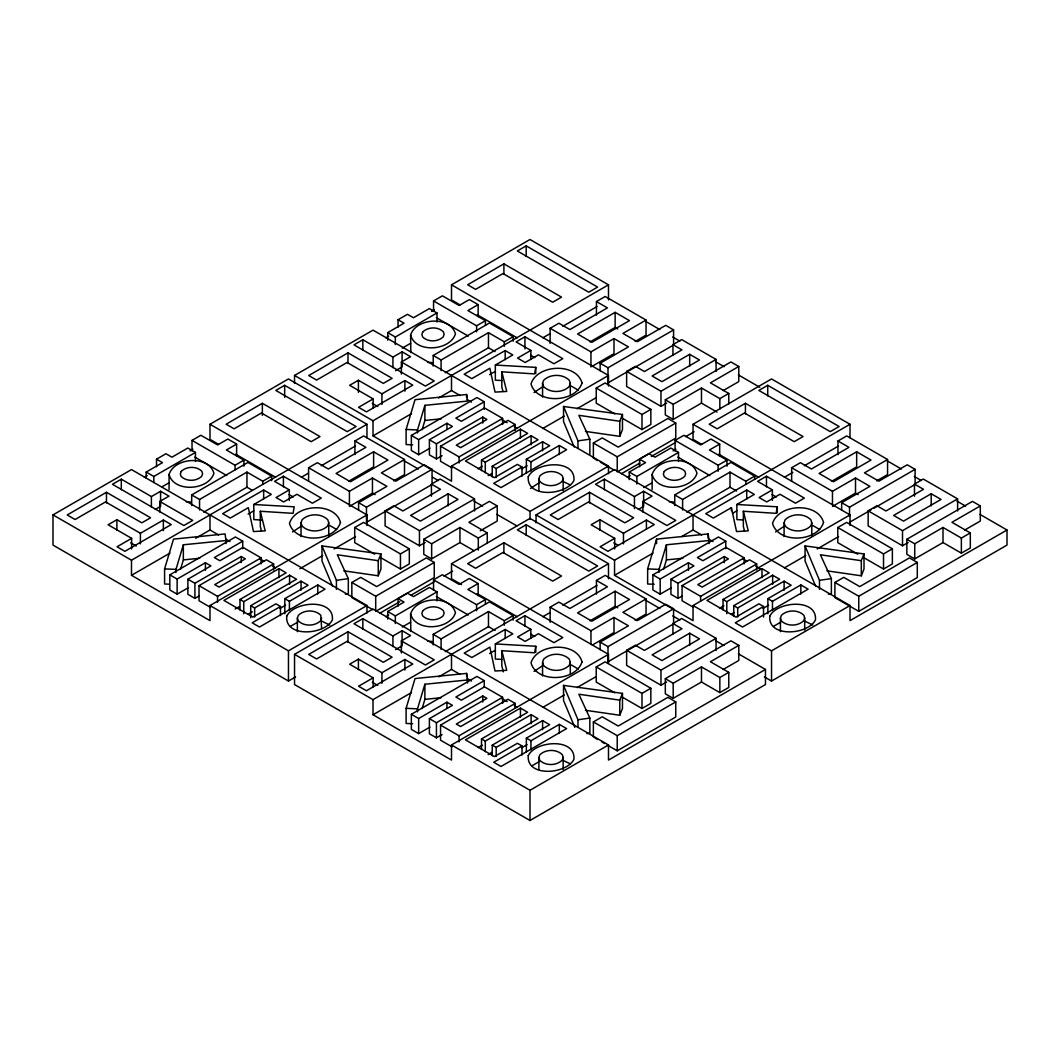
<?xml version="1.0" encoding="UTF-8"?>
<svg xmlns="http://www.w3.org/2000/svg" width="1060" height="1060" viewBox="0 0 1060 1060"><rect width="100%" height="100%" fill="white"/><g stroke="black" fill="none" stroke-linecap="round" stroke-linejoin="round"><path stroke-width="1.5" d="M501.804 380.527L495.338 380.156L495.338 365.051L535.764 367.369L534.611 373.902L501.817 371.822L501.817 386.926L502.957 391.445M501.804 659.413L495.338 659.042L495.338 643.937L535.764 646.255L534.611 652.788L501.817 650.707L501.817 665.812L503.328 671.841M743.338 519.97L736.872 519.599L736.872 504.494L777.285 506.812L776.145 513.345L743.351 511.264L743.351 526.37L744.478 530.888M169.07 474.469C174.436 457.191 209.151 455.031 213.908 473.383C208.369 490.542 173.88 492.82 169.07 474.469L169.07 489.574M410.591 335.026C415.97 317.748 450.685 315.589 455.442 333.94C449.891 351.099 415.414 353.377 410.591 335.026L410.843 352.569M410.591 613.912C415.97 596.634 450.685 594.475 455.442 612.826C449.891 629.984 415.414 632.264 410.591 613.912L410.843 631.468M652.125 474.469C657.491 457.191 692.206 455.031 696.963 473.383C691.425 490.542 656.935 492.82 652.125 474.469L652.125 489.574M175.973 572.426L175.973 569.405L183.353 544.787L225.992 540.534L225.091 533.948L173.522 539.116L164.578 568.889L164.578 583.994L169.468 584.219M180.597 569.127L183.353 559.905L183.353 544.787M417.507 432.983L417.507 429.962L424.888 405.344L467.513 401.091L466.612 394.505L415.043 399.673L406.113 429.446L406.113 444.551L412.618 444.842M422.118 429.684L424.888 420.449L424.888 405.344M417.507 711.87L417.507 708.848L424.888 684.243L467.513 679.977L466.612 673.405L415.043 678.559L406.113 708.332L406.113 723.437L412.618 723.728M422.118 708.57L424.888 699.348L424.888 684.243M659.042 572.426L659.042 569.405L666.409 544.787L709.047 540.534L708.146 533.948L656.577 539.116L647.633 568.889L647.633 583.994L654.152 584.285M663.653 569.127L666.409 559.905L666.409 544.787M301.04 536.506L301.04 522.911L302.047 519.811C308.672 513.225 321.18 513.133 327.805 519.758L328.746 522.858L328.746 536.453M542.561 397.063L542.561 383.468L543.568 380.368C550.206 373.783 562.701 373.69 569.339 380.315L570.28 383.415L570.28 395.499M542.561 675.949L542.561 662.354L543.568 659.254C550.206 652.668 562.701 652.576 569.339 659.201L570.28 662.301L570.28 674.385M784.095 536.506L784.095 522.911L785.102 519.811C791.727 513.225 804.235 513.133 810.86 519.758L811.801 522.858L811.801 536.453M328.746 522.858L327.686 525.959C321.074 532.531 308.659 532.624 302.047 526.012L301.04 522.911M570.28 383.415L569.207 386.516C562.595 393.075 550.18 393.18 543.568 386.569L542.561 383.468M570.28 662.301L569.207 665.402C562.595 671.974 550.18 672.067 543.568 665.455L542.561 662.354M811.801 522.858L810.741 525.959C804.129 532.531 791.714 532.624 785.102 526.012L784.095 522.911M297.37 631.68L297.37 618.086L298.31 615.37C304.114 609.646 315.019 609.447 320.809 615.277L321.63 628.567M321.63 617.993L320.69 620.696C314.886 626.433 303.981 626.619 298.191 620.789L297.37 618.086M538.891 490.727L538.891 478.643L539.832 475.927C545.648 470.203 556.54 470.004 562.343 475.834L563.165 478.537L563.165 490.621M563.165 478.537L562.224 481.253C556.42 486.977 545.516 487.176 539.712 481.346L538.891 478.643M538.891 769.613L538.891 757.529L539.832 754.813C545.648 749.089 556.54 748.89 562.343 754.72L563.165 757.436L563.165 769.52M563.165 757.436L562.224 760.139C556.42 765.876 545.516 766.062 539.712 760.232L538.891 757.529M780.425 631.68L780.425 618.086L781.366 615.37C787.169 609.646 798.074 609.447 803.864 615.277L804.686 617.993L804.686 630.077M804.686 617.993L803.745 620.696C797.942 626.433 787.037 626.619 781.246 620.789L780.425 618.086M343.877 570.837L378.248 575.805L378.248 560.7L380.951 553.929L322.002 545.926L322.002 561.045L332.668 586.432M378.248 575.805L380.951 569.034L380.951 553.929M585.411 431.393L619.769 436.362L619.769 421.257L622.472 414.486L563.536 406.483L563.536 421.589L574.189 446.989M619.769 436.362L622.472 429.591L622.472 414.486M585.411 710.279L619.769 715.248L619.769 700.143L622.472 693.372L563.536 685.383L563.536 700.488L574.825 727.372M619.769 715.248L622.472 708.478L622.472 693.372M826.933 570.837L861.303 575.805L861.303 560.7L864.006 553.929L805.057 545.926L805.057 561.045L815.723 586.432M861.303 575.805L864.006 569.034L864.006 553.929M292.52 531.974L301.543 525.959M534.041 392.531L543.064 386.516M534.041 671.417L543.064 665.402M775.576 531.974L784.599 525.959M530.53 488.448L539.156 482.737M290.572 626.261L297.635 622.18M532.107 765.704L539.156 761.623M773.628 626.261L780.69 622.18M295.607 676.929L288.466 681.05L53 545.105L53 514.895L131.493 469.58L366.959 605.525L366.959 613.077M218.545 444.312L209.986 439.37L209.986 424.265L288.466 378.95L366.959 424.265L366.959 437.859M294.534 383.402L294.534 375.452L373.014 330.137L608.493 466.082L608.493 473.634M460.067 304.869L451.507 299.927L451.507 284.822L530 239.507L608.493 284.822L608.493 299.927M159.835 501.433L169.017 496.133L160.577 491.257L151.394 496.557L121.304 479.186L112.453 484.301L183.857 525.521L192.708 520.42L159.835 501.433L159.835 512.006M401.369 361.99L410.551 356.69L402.111 351.814L392.929 357.114L362.838 339.743L353.974 344.858L425.391 386.078L434.242 380.964L401.369 361.99L401.369 374.074M156.522 466.744L156.522 459.179L165.943 453.746L171.932 457.191L187.832 448.009L195.464 452.421L195.464 461.484M284.663 385.31L275.812 390.425L347.216 431.645L356.067 426.531L284.663 385.31L284.663 397.394M398.043 327.288L398.043 319.736L407.477 314.303L413.466 317.748L429.366 308.566L436.985 312.965L436.985 322.041M526.197 245.867L517.333 250.968L588.75 292.202L597.601 287.088L526.197 245.867L526.197 256.44M192.019 450.964L192.019 440.39L200.87 435.276L217.605 444.935L227.847 439.025L236.619 444.087L236.619 456.171M433.553 311.521L433.553 300.947L442.404 295.833L459.126 305.492L469.368 299.582L478.153 304.644L478.153 316.728M106.464 492.304L67.191 514.975L75.061 519.519L105.563 501.91L141.801 522.832L150.573 517.77L106.464 492.304L106.464 502.877M347.998 352.848L308.725 375.531L316.595 380.076L347.097 362.467L383.336 383.389L392.107 378.314L347.998 352.848L347.998 363.434M262.363 403.29L226.124 424.212L234.088 428.81L261.462 413.002L311.15 441.675L320.001 436.574L262.363 403.29L262.363 415.374M503.897 263.847L467.659 284.769L475.609 289.367L502.996 273.546L552.671 302.232L561.522 297.118L503.897 263.847L503.897 274.421M146.187 478.1L146.187 472.058L162.511 462.637L156.522 459.179M387.721 340.167L387.721 332.615L404.032 323.194L398.043 319.736M144.332 477.265L147.194 475.622M190.005 450.897L192.854 449.255M385.867 337.822L388.715 336.179M431.526 311.454L434.388 309.811M146.187 472.058L153.819 476.457L195.464 452.421M387.721 332.615L395.34 337.014L436.985 312.965M162.14 486.752L169.083 482.75M402.283 348.117L410.617 343.308M236.619 444.087L226.376 449.996L243.919 460.133L243.919 466.175M478.153 304.644L467.897 310.553L485.44 320.69L485.44 325.221M131.639 538.347L117.037 546.774L124.908 551.319L171.23 524.581L163.359 520.036L140.41 533.286L116.878 519.705L108.107 524.766L131.639 538.347L131.639 548.934M373.16 398.904L358.572 407.332L366.442 411.876L412.764 385.138L404.893 380.593L381.931 393.843L358.412 380.262L349.641 385.323L373.16 398.904L373.16 407.967M155.33 509.396L160.577 506.362L160.577 491.257M395.552 370.708L402.111 366.919L402.111 351.814M192.019 440.39L235.055 465.247L243.919 460.133M433.553 300.947L476.589 325.804L485.44 320.69M191.688 505.501L191.688 494.927L247.934 462.451L271.625 476.125L271.625 480.657M433.222 366.044L433.222 355.471L489.455 323.008L513.159 336.683L513.159 341.214M191.688 494.927L199.558 499.472L246.953 472.111L262.774 481.24L271.625 476.125M433.222 355.471L441.092 360.016L488.475 332.668L504.295 341.797L513.159 336.683M203.745 512.152L246.953 487.216L252.227 490.263M445.266 372.709L488.475 347.773L495.073 351.575M53 514.895L131.493 560.21L366.959 424.265M294.534 375.452L373.014 420.767L608.493 284.822M289.314 489.866L276.037 497.537L283.656 501.936L296.933 494.265L312.435 503.222L321.286 498.107L283.418 476.231L274.553 481.346L289.314 489.866L289.314 500.439M530.848 350.423L517.558 358.094L525.19 362.493L538.467 354.822L553.956 363.766L562.82 358.664L524.938 336.788L516.087 341.903L530.848 350.423L530.848 359.486M253.817 504.494L271.281 494.41L263.648 490.011L222.666 513.676L230.285 518.075L248.318 507.66L253.486 531.563L265.212 530.861L260.296 511.264L293.09 513.345L294.229 506.812L253.817 504.494L253.817 519.599L261.899 520.062M495.338 365.051L512.801 354.967L505.183 350.568L464.187 374.233L471.819 378.632L489.852 368.217L495.02 392.12L506.733 391.418L501.817 371.822M308.592 481.333L308.592 467.738L317.364 462.677L328.348 469.01L365.899 447.333L354.915 441L354.915 454.594M354.915 441L363.686 435.925L404.509 459.497L404.509 474.602L393.631 480.882M550.127 343.4L550.127 328.295L558.898 323.234L569.883 329.567L607.433 307.89L596.435 301.543L596.435 315.151M596.435 301.543L605.22 296.482L646.043 320.054L646.043 335.159L635.165 341.439M131.493 560.21L131.493 575.315L170.024 553.068M195.716 538.241L209.986 530L218.545 534.942M301.318 477.265L308.447 473.144M321.299 465.738L355.55 445.955M373.014 420.767L373.014 435.872L411.545 413.625M438.668 397.964L451.507 390.557L460.067 395.499M542.839 337.822L549.981 333.701M562.82 326.294L597.072 306.512M248.106 514.087L253.764 510.827M489.627 374.644L495.285 371.384M373.61 451.785L336.06 473.462L350.409 481.743L387.947 460.067L373.61 451.785L373.61 466.89L348.568 481.346M615.131 312.342L577.581 334.019L591.93 342.3L629.481 320.623L615.131 312.342L615.131 327.447L590.102 341.903M188.441 587.637L177.126 594.17L169.825 589.956L169.825 574.851L235.413 536.983L242.714 541.196L242.714 548.749M429.962 448.194L418.66 454.727L411.359 450.513L411.359 435.408L476.947 397.54L484.248 401.753L484.248 409.306M169.825 574.851L177.126 579.065L205.415 562.727L210.9 565.908L187.872 579.21L187.872 594.316L194.921 598.383L199.134 595.945M242.714 541.196L214.345 557.573L219.844 560.74L242.965 547.397L261.078 557.851L261.078 563.893M411.359 435.408L418.66 439.622L446.936 423.284L452.434 426.464L429.393 439.754L429.393 454.859L436.442 458.94L442.06 455.694M484.248 401.753L455.88 418.13L461.365 421.297L484.486 407.954L502.612 418.408L502.612 424.45M308.592 467.738L349.416 491.31L372.458 478.007L386.887 486.341L358.598 502.665L358.598 510.218M404.509 459.497L381.401 472.853L395.817 481.174L424.185 464.797L432.056 469.341L432.056 484.447L366.468 522.315L366.468 507.21L432.056 469.341M550.127 328.295L590.95 351.867L613.992 338.564L628.421 346.898L600.132 363.222L600.132 370.775M646.043 320.054L622.922 333.41L637.351 341.731L665.72 325.354L673.59 329.898L673.59 345.003L608.003 382.872L608.003 367.767L673.59 329.898M187.872 579.21L194.921 583.278L241.243 556.526L245.337 558.898L199.015 585.637L199.015 600.742L210.423 607.327M429.393 439.754L436.442 443.835L482.764 417.083L486.871 419.455L440.549 446.194L440.549 461.299L451.944 467.884M375.081 494.636L372.458 493.112L349.416 506.415L349.416 491.31M592.301 366.19L613.992 353.669L613.992 338.564M261.078 557.851L214.756 584.603L219.102 587.107L266.404 559.799L273.626 563.96L273.626 570.002M502.612 418.408L456.29 445.16L460.636 447.664L507.939 420.356L515.147 424.517L515.147 430.559M199.015 585.637L217.552 596.343L273.626 563.96M440.549 446.194L459.073 456.9L515.147 424.517M131.493 575.315L209.986 620.63L209.986 605.525L366.959 514.895L366.959 525.468M373.014 435.872L451.507 481.187L451.507 466.082L608.493 375.452L608.493 386.025M239.984 610.057L239.984 599.483L286.134 572.837L278.926 568.663L223.912 600.424L252.85 617.132L275.892 603.829L280.476 606.492L280.476 615.555M481.505 470.613L481.505 460.04L527.668 433.381L520.447 429.22L465.433 460.981L494.384 477.689L517.413 464.386L522.01 467.036L522.01 476.099M374.723 554.181L354.716 542.627L354.716 527.522L363.567 522.408L409.319 548.815L409.319 563.92L400.455 569.034L380.447 557.481M614.827 413.917L596.237 403.184L596.237 388.079L605.101 382.965L650.84 409.372L650.84 424.477L641.989 429.591L621.968 418.037M425.1 542.521L419.455 545.781L385.098 525.945L385.098 510.841L393.869 505.779L402.893 510.986L440.443 489.309L431.42 484.102L431.42 496.186M431.42 484.102L440.192 479.041L474.535 498.876L474.535 510.96M666.634 403.078L660.976 406.338L626.632 386.502L626.632 371.397L635.404 366.336L644.414 371.543L681.964 349.866L672.941 344.659L672.941 355.233M672.941 344.659L681.712 339.598L716.07 359.419L716.07 371.503M299.887 568.73L322.717 555.546M334.139 548.947L355.55 536.585M542.839 428.452L564.251 416.103M577.091 408.683L595.64 397.964M239.984 599.483L243.747 601.656L289.579 575.196L296.548 579.224L250.716 605.684L250.716 617.768M481.505 460.04L485.281 462.213L531.1 435.753L538.069 439.781L492.251 466.241L492.251 476.815M235.188 609.023L239.427 606.572M478.126 468.758L482.366 466.32M448.142 493.761L410.591 515.438L420.436 521.122L457.986 499.432L448.142 493.761L448.142 505.845M689.676 354.318L652.125 375.995L661.957 381.666L699.507 359.989L689.676 354.318L689.676 366.402M250.716 605.684L254.652 607.95L301.053 581.158L308.102 585.239L284.822 598.675L284.822 613.78M492.251 466.241L496.186 468.507L542.587 441.715L549.636 445.783L526.356 459.232L526.356 472.826M248.04 614.283L252.346 611.805M488.143 475.662L492.436 473.184M280.476 606.492L252.187 622.816L259.488 627.03L325.075 589.161L317.775 584.948L289.42 601.325L284.822 598.675M522.01 467.036L493.721 483.373L501.022 487.587L566.61 449.718L559.309 445.505L530.941 461.882L526.356 459.232M279.959 608.44L285.59 605.194M521.493 468.997L527.111 465.751M385.098 510.841L419.455 530.676L474.535 498.876M626.632 371.397L660.976 391.233L716.07 359.419M474.072 550.723L459.947 542.561L431.658 558.898L423.788 554.353L423.788 539.249L489.375 501.38L497.246 505.925L497.246 521.03L480.233 530.848M717.01 412.088L701.481 403.118L673.193 419.455L665.322 414.91L665.322 399.805L730.91 361.937L738.78 366.482L738.78 381.587L723.185 390.597M354.716 527.522L400.455 553.929L409.319 548.815M596.237 388.079L641.989 414.486L650.84 409.372M372.895 609.739L351.841 597.575L351.841 582.47L360.705 577.356L376.684 586.591L426.372 557.904L434.242 562.449L434.242 577.554L375.704 611.355L375.704 596.25L434.242 562.449M593.375 458.132L593.375 443.027L602.226 437.912L618.218 447.148L667.893 418.462L675.763 423.006L675.763 438.111L617.225 471.912L617.225 456.807L675.763 423.006M423.788 539.249L431.658 543.793L459.947 527.456L478.312 538.056L487.255 532.902L487.255 543.475M497.246 505.925L468.891 522.302L487.255 532.902M665.322 399.805L673.193 404.35L701.481 388.013L719.846 398.613L728.776 393.459L728.776 404.032M738.78 366.482L710.412 382.859L728.776 393.459M209.986 605.525L288.466 650.84L366.959 605.525M451.507 466.082L530 511.397L608.493 466.082M294.534 654.338L373.014 609.023L608.493 744.968L608.493 760.073L765.466 669.443L765.466 684.548L530 820.493L294.534 684.548L294.534 654.338L373.014 699.653L608.493 563.708L608.493 578.813M461.498 584.577L451.507 578.813L451.507 563.708L530 518.393L608.493 563.708M536.055 522.845L536.055 514.895L614.548 469.58L850.014 605.525L850.014 620.63L1007 530L1007 545.105L771.534 681.05L764.392 676.929M701.601 444.312L693.041 439.37L693.041 424.265L771.534 378.95L850.014 424.265L850.014 437.859M401.369 640.876L410.551 635.576L402.111 630.7L392.929 636L362.838 618.629L353.974 623.744L425.391 664.978L434.242 659.863L401.369 640.876L401.369 652.96M642.89 501.433L652.072 496.133L643.632 491.257L634.45 496.557L604.359 479.186L595.508 484.301L666.912 525.521L675.776 520.42L642.89 501.433L642.89 512.006M398.043 606.188L398.043 598.635L407.477 593.189L413.466 596.648L429.366 587.465L436.985 591.864L436.985 600.927M526.197 524.753L517.333 529.867L588.75 571.088L597.601 565.974L526.197 524.753L526.197 535.327M639.577 466.744L639.577 459.179L648.998 453.746L654.987 457.191L670.9 448.009L678.519 452.421L678.519 461.484M767.718 385.31L758.867 390.425L830.271 431.645L839.136 426.531L767.718 385.31L767.718 395.883M433.553 590.407L433.553 579.833L442.404 574.732L459.126 584.378L469.368 578.468L478.153 583.53L478.153 595.614M675.074 450.964L675.074 440.39L683.925 435.276L700.66 444.935L710.902 439.025L719.674 444.087L719.674 456.171M379.811 613.223L399.792 601.683M411.2 595.084L434.03 581.913M444.021 576.136L452.593 571.194M621.332 473.767L639.882 463.061M651.304 456.476L675.564 442.457M685.555 436.693L694.115 431.751M347.998 631.747L308.725 654.417L316.595 658.962L347.097 641.353L383.336 662.275L392.107 657.213L347.998 631.747L347.998 642.32M589.519 492.304L550.259 514.975L558.116 519.519L588.618 501.91L624.857 522.832L633.628 517.77L589.519 492.304L589.519 502.877M503.897 542.733L467.659 563.655L475.609 568.253L502.996 552.445L552.671 581.132L561.522 576.017L503.897 542.733L503.897 553.307M745.418 403.29L709.18 424.212L717.143 428.81L744.517 413.002L794.205 441.675L803.056 436.574L745.418 403.29L745.418 413.864M387.721 619.053L387.721 611.501L404.032 602.08L398.043 598.635M629.242 479.61L629.242 472.058L645.567 462.637L639.577 459.179M385.867 616.708L388.715 615.065M627.387 477.265L630.25 475.622M673.06 450.897L675.909 449.255M387.721 611.501L395.34 615.913L436.985 591.864M629.242 472.058L636.875 476.457L678.519 452.421M402.283 627.003L410.617 622.193M643.817 487.56L652.139 482.75M478.153 583.53L467.897 589.453L485.44 599.576L485.44 604.107M719.674 444.087L709.431 449.996L726.974 460.133L726.974 466.175M373.16 677.804L358.572 686.231L366.442 690.762L412.764 664.024L404.893 659.479L381.931 672.729L358.412 659.148L349.641 664.209L373.16 677.804L373.16 686.867M614.694 538.347L600.106 546.774L607.976 551.319L654.285 524.581L646.414 520.036L623.466 533.286L599.933 519.705L591.162 524.766L614.694 538.347L614.694 548.934M395.552 649.594L402.111 645.805L402.111 630.7M638.385 509.396L643.632 506.362L643.632 491.257M433.553 579.833L476.589 604.69L485.44 599.576M675.074 440.39L718.124 465.247L726.974 460.133M433.222 644.944L433.222 634.37L489.455 601.894L513.159 615.568L513.159 620.113M674.743 505.501L674.743 494.927L730.989 462.451L754.68 476.125L754.68 479.147M433.222 634.37L441.092 638.915L488.475 611.554L504.295 620.683L513.159 615.568M674.743 494.927L682.613 499.472L730.009 472.111L745.829 481.24L754.68 476.125M445.266 651.608L488.475 626.659L495.073 630.462M686.801 512.152L730.009 487.216L736.594 491.018M536.055 514.895L614.548 560.21L850.014 424.265M530.848 629.309L517.558 636.981L525.19 641.38L538.467 633.721L553.956 642.665L562.82 637.55L524.938 615.688L516.087 620.789L530.848 629.309L530.848 638.372M772.369 489.866L759.092 497.537L766.711 501.936L780.001 494.265L795.49 503.222L804.341 498.107L766.473 476.231L757.608 481.346L772.369 489.866L772.369 500.439M495.338 643.937L512.801 633.853L505.183 629.454L464.187 653.119L471.819 657.518L489.852 647.117L495.02 671.02L506.733 670.304L501.817 650.707M736.872 504.494L754.336 494.41L746.704 490.011L705.721 513.676L713.34 518.075L731.374 507.66L736.541 531.563L748.267 530.861L743.351 511.264M550.127 622.286L550.127 607.181L558.898 602.12L569.883 608.466L607.433 586.776L596.435 580.443L596.435 594.037M596.435 580.443L605.22 575.381L646.043 598.953L646.043 614.058L635.165 620.338M791.648 481.333L791.648 467.738L800.419 462.677L811.404 469.01L848.954 447.333L837.97 441L837.97 454.594M837.97 441L846.741 435.925L887.564 459.497L887.564 474.602L876.686 480.882M373.014 699.653L373.014 714.758L411.545 692.511M438.668 676.863L451.507 669.443L460.067 674.385M542.839 616.708L549.981 612.587M562.82 605.18L597.072 585.398M614.548 560.21L614.548 575.315L653.079 553.068M681.62 536.585L693.041 530L701.601 534.942M784.374 477.265L792.933 472.323M804.354 465.738L838.606 445.955M489.627 653.543L495.285 650.27M732.579 513.279L736.819 510.827M615.131 591.228L577.581 612.905L591.93 621.2L629.481 599.51L615.131 591.228L615.131 606.333L590.102 620.789M856.665 451.785L819.115 473.462L833.465 481.743L871.015 460.067L856.665 451.785L856.665 466.89L831.623 481.346M429.962 727.081L418.66 733.613L411.359 729.399L411.359 714.294L476.947 676.426L484.248 680.639L484.248 686.681M671.497 587.637L660.181 594.17L652.88 589.956L652.88 574.851L718.468 536.983L725.769 541.196L725.769 548.749M411.359 714.294L418.66 718.508L446.936 702.184L452.434 705.351L429.393 718.654L429.393 733.758L436.442 737.826L442.06 734.58M484.248 680.639L455.88 697.016L461.365 700.196L484.486 686.84L502.612 697.308L502.612 703.35M652.88 574.851L660.181 579.065L688.47 562.727L693.956 565.908L670.927 579.21L670.927 594.316L677.976 598.383L682.189 595.945M725.769 541.196L697.4 557.573L702.899 560.74L726.021 547.397L744.133 557.851L744.133 563.893M550.127 607.181L590.95 630.753L613.992 617.45L628.421 625.784L600.132 642.108L600.132 649.661M646.043 598.953L622.922 612.296L637.351 620.63L665.72 604.253L673.59 608.798L673.59 623.903L608.003 661.758L608.003 646.653L673.59 608.798M791.648 467.738L832.471 491.31L855.513 478.007L869.942 486.341L841.653 502.665L841.653 510.218M887.564 459.497L864.456 472.853L878.886 481.174L907.241 464.797L915.111 469.341L915.111 484.447L873.771 508.323M429.393 718.654L436.442 722.721L482.764 695.983L486.871 698.341L440.549 725.093L440.549 740.198L451.944 746.77M670.927 579.21L677.976 583.278L724.298 556.526L728.392 558.898L682.07 585.637L682.07 600.742L693.478 607.327M592.301 645.076L613.992 632.555L613.992 617.45M832.471 506.415L855.513 493.112L858.136 494.636M502.612 697.308L456.29 724.046L460.636 726.551L507.939 699.242L515.147 703.403L515.147 707.934M744.133 557.851L697.811 584.603L702.157 587.107L749.46 559.799L756.681 563.96L756.681 570.002M841.653 502.665L849.524 507.21L915.111 469.341M440.549 725.093L459.073 735.786L515.147 703.403M682.07 585.637L700.607 596.343L756.681 563.96M373.014 714.758L451.507 760.073L451.507 744.968L608.493 654.338L608.493 663.401M614.548 575.315L693.041 620.63L693.041 605.525L850.014 514.895L850.014 525.468M481.505 749.499L481.505 738.926L527.668 712.28L520.447 708.106L465.433 739.867L494.384 756.575L517.413 743.285L522.01 745.935L522.01 754.998M723.039 610.057L723.039 599.483L769.189 572.837L761.981 568.663L706.967 600.424L735.905 617.132L758.947 603.829L763.531 606.492L763.531 617.066M614.827 692.803L596.237 682.07L596.237 666.965L605.101 661.851L650.84 688.271L650.84 703.376L641.989 708.478L621.968 696.923M857.779 554.181L837.771 542.627L837.771 527.522L846.622 522.408L892.374 548.815L892.374 563.92L883.523 569.034L863.503 557.481M666.634 681.964L660.976 685.224L626.632 665.402L626.632 650.283L635.404 645.222L644.414 650.429L681.964 628.752L672.941 623.545L672.941 634.118M672.941 623.545L681.712 618.483L716.07 638.319L716.07 650.403M908.155 542.521L902.51 545.781L868.153 525.945L868.153 510.841L876.925 505.779L885.948 510.986L923.499 489.309L914.475 484.102L914.475 496.186M914.475 484.102L923.247 479.041L957.604 498.876L957.604 510.96M849.524 522.315L870.922 509.966M542.839 707.351L564.251 694.989M577.091 687.569L595.64 676.863M784.374 567.895L805.772 555.546M817.194 548.947L838.606 536.585M481.505 738.926L485.281 741.099L531.1 714.639L538.069 718.667L492.251 745.127L492.251 755.701M723.039 599.483L726.802 601.656L772.634 575.196L779.603 579.224L733.772 605.684L733.772 616.258M478.126 747.644L482.366 745.206M719.66 608.202L723.887 605.764M689.676 633.204L652.125 654.881L661.957 660.566L699.507 638.889L689.676 633.204L689.676 645.288M931.197 493.761L893.646 515.438L903.491 521.122L941.042 499.432L931.197 493.761L931.197 505.845M492.251 745.127L496.186 747.393L542.587 720.601L549.636 724.682L526.356 738.118L526.356 751.712M733.772 605.684L737.707 607.95L784.108 581.158L791.158 585.239L767.877 598.675L767.877 613.78M488.143 754.561L492.436 752.07M731.095 614.283L733.971 612.627M522.01 745.935L493.721 762.259L501.022 766.473L566.61 728.604L559.309 724.391L530.941 740.768L526.356 738.118M763.531 606.492L735.256 622.816L742.543 627.03L808.131 589.161L800.843 584.948L772.475 601.325L767.877 598.675M521.493 747.896L527.111 744.65M763.014 608.44L768.646 605.194M626.632 650.283L660.976 670.119L716.07 638.319M868.153 510.841L902.51 530.676L957.604 498.876M738.78 645.368L710.412 661.745L728.776 672.345L728.776 687.45L719.846 692.617L701.481 682.004L673.193 698.341L665.322 693.797L665.322 678.692L730.91 640.823L738.78 645.368L738.78 660.473L723.185 669.483M980.314 505.925L951.946 522.302L970.311 532.902L970.311 548.007L961.367 553.161L943.003 542.561L914.727 558.898L906.856 554.353L906.856 539.249L972.444 501.38L980.314 505.925L980.314 521.03L964.706 530.04M596.237 666.965L641.989 693.372L650.84 688.271M837.771 527.522L883.523 553.929L892.374 548.815M593.375 737.018L593.375 721.913L602.226 716.812L618.218 726.034L667.893 697.347L675.763 701.892L675.763 716.997L617.225 750.798L607.407 745.127M834.896 582.47L843.76 577.356L859.74 586.591L909.427 557.904L917.297 562.449L917.297 577.554L858.759 611.355L834.896 597.575L834.896 582.47L858.759 596.25L917.297 562.449M665.322 678.692L673.193 683.236L701.481 666.899L719.846 677.512L728.776 672.345M906.856 539.249L914.727 543.793L943.003 527.456L961.367 538.056L970.311 532.902M593.375 721.913L617.225 735.693L675.763 701.892M451.507 744.968L530 790.283L608.493 744.968M693.041 605.525L771.534 650.84L850.014 605.525M563.536 406.483L577.965 440.854L589.85 439.198L589.85 454.303M322.002 545.926L336.431 580.297L348.316 578.641L348.316 593.746L345.348 594.157M805.057 545.926L819.486 580.297L831.371 578.641L831.371 593.746L828.403 594.157M563.536 685.383L577.965 719.74L589.85 718.084L589.85 733.189L586.869 733.599M424.888 420.449L441.278 418.819M183.353 559.905L199.757 558.262M666.409 559.905L682.812 558.262M424.888 699.348L441.278 697.705M427.856 362.387L432.069 362.533M669.377 501.844L673.603 501.976M186.321 501.844L190.548 501.976M427.856 641.287L432.069 641.419M406.113 429.446L417.507 429.962M647.633 568.889L659.042 569.405M164.578 568.889L175.973 569.405M406.113 708.332L417.507 708.848M619.769 421.257L578.866 415.334L589.85 439.198M861.303 560.7L820.387 554.777L831.371 578.641M378.248 560.7L337.332 554.777L348.316 578.641M619.769 700.143L578.866 694.234L589.85 718.084M562.462 481.267L570.426 484.976M803.983 620.709L812.874 625.082M320.928 620.709L329.819 625.082M562.462 760.153L570.426 763.876M571.234 386.065L578.243 390.106M812.768 525.508L819.764 529.549M329.713 525.508L336.709 529.549M571.234 664.951L578.243 668.992M645.593 321.339L659.863 329.581M672.716 337L679.844 341.121M715.526 361.712L724.086 366.667M738.356 374.895L759.768 387.258M887.127 460.795L901.397 469.024M914.237 476.443L921.378 480.564M957.047 501.168L965.62 506.11M979.89 514.352L1007 530M615.131 327.447L617.741 328.958M600.132 363.222L608.003 367.767M451.507 284.822L608.493 375.452M693.041 424.265L850.014 514.895M477.199 314.754L517.161 337.822M718.72 454.197L758.682 477.265M530.557 355.14L534.757 357.565M772.077 494.583L776.291 497.007M436.322 317.656L468.255 336.099M677.857 457.099L709.789 475.542M593.375 443.027L617.225 456.807M594.779 458.94L597.588 460.57M600.384 462.186L614.429 470.282M467.208 399.62L471.488 402.084M501.459 419.389L507.17 422.688M514.299 426.809L517.161 428.452M708.729 539.063L713.022 541.541M742.981 558.832L747.274 561.31M755.833 566.252L760.113 568.73M372.245 403.356L377.784 406.55M613.78 542.799L617.927 545.198M404.072 460.795L418.342 469.024M432.613 477.265L438.323 480.564M473.992 501.168L482.552 506.11M496.835 514.352L516.803 525.879M645.593 600.238L659.863 608.48M672.716 615.886L679.844 620.007M715.526 640.611L724.086 645.553M738.356 653.795L765.466 669.443M615.131 606.333L617.741 607.844M358.598 502.665L366.468 507.21M600.132 642.108L608.003 646.653M209.986 424.265L366.959 514.895M451.507 563.708L608.493 654.338M235.665 454.197L275.627 477.265M477.199 593.64L517.161 616.708M289.022 494.583L293.236 497.007M530.557 634.026L534.757 636.45M194.802 457.099L226.734 475.542M436.322 596.542L468.255 614.986M351.841 582.47L375.704 596.25M594.779 737.84L597.588 739.456M601.788 741.881L604.597 743.51M225.674 539.063L229.967 541.541M259.925 558.832L264.205 561.31M272.778 566.252L275.627 567.895M467.208 678.506L471.488 680.984M501.459 698.288L507.17 701.574M514.299 705.695L517.161 707.351M130.724 542.799L136.263 545.993M372.245 682.242L377.784 685.449M261.423 530.888L260.296 526.37L260.296 511.264M961.367 538.056L961.367 553.161M943.003 527.456L943.003 542.561M914.727 543.793L914.727 558.898M902.51 530.676L902.51 545.781M883.523 553.929L883.523 569.034M858.759 596.25L858.759 611.355M855.513 478.007L855.513 493.112M849.524 507.21L849.524 516.273M832.471 491.31L832.471 504.904M819.486 580.297L819.486 589.36M800.843 584.948L800.843 594.011M784.108 581.158L784.108 590.221M777.285 506.812L777.285 512.855M772.634 575.196L772.634 584.259M772.475 601.325L772.475 610.388M771.534 650.84L771.534 681.05M766.473 476.231L766.473 486.805M761.981 568.663L761.981 577.726M746.704 490.011L746.704 499.075M745.829 481.24L745.829 484.261M737.707 607.95L737.707 617.013M731.374 507.66L731.374 510.682M730.009 472.111L730.009 487.216M726.802 601.656L726.802 613.74M724.298 556.526L724.298 562.568M719.846 398.613L719.846 409.186M719.846 677.512L719.846 692.617M718.124 465.247L718.124 471.289M709.047 540.534L709.047 543.555M708.146 533.948L708.146 538.48M701.481 388.013L701.481 403.118M701.481 666.899L701.481 682.004M700.607 596.343L700.607 600.874M693.041 514.895L693.041 530M688.47 562.727L688.47 570.28M682.613 499.472L682.613 510.046M677.976 583.278L677.976 598.383M673.193 404.35L673.193 419.455M673.193 683.236L673.193 698.341M660.976 391.233L660.976 406.338M660.976 670.119L660.976 685.224M660.181 579.065L660.181 594.17M656.577 539.116L656.577 543.648M646.414 520.036L646.414 529.099M641.989 414.486L641.989 429.591M641.989 693.372L641.989 708.478M636.875 476.457L636.875 484.009M634.45 496.557L634.45 508.641M623.466 533.286L623.466 543.859M617.225 735.693L617.225 750.798M604.359 479.186L604.359 489.76M599.933 519.705L599.933 530.278M590.95 351.867L590.95 366.972M590.95 630.753L590.95 644.347M577.965 440.854L577.965 448.406M577.965 719.74L577.965 727.292M559.309 445.505L559.309 454.568M559.309 724.391L559.309 733.454M542.587 441.715L542.587 450.778M542.587 720.601L542.587 729.678M535.764 367.369L535.764 373.411M535.764 646.255L535.764 652.298M531.1 435.753L531.1 444.816M531.1 714.639L531.1 723.702M530.941 461.882L530.941 470.945M530.941 740.768L530.941 749.831M530 511.397L530 519.347M530 790.283L530 820.493M524.938 336.788L524.938 348.873M524.938 615.688L524.938 626.261M520.447 429.22L520.447 438.283M520.447 708.106L520.447 717.169M505.183 350.568L505.183 359.632M505.183 629.454L505.183 638.517M504.295 341.797L504.295 346.328M504.295 620.683L504.295 625.215M496.186 468.507L496.186 477.57M496.186 747.393L496.186 756.456M488.475 332.668L488.475 347.773M488.475 611.554L488.475 626.659M485.281 462.213L485.281 472.786M485.281 741.099L485.281 751.672M482.764 417.083L482.764 423.125M482.764 695.983L482.764 702.025M478.312 538.056L478.312 550.14M476.589 325.804L476.589 331.846M476.589 604.69L476.589 610.732M467.513 679.977L467.513 682.998M466.612 394.505L466.612 397.526M466.612 673.405L466.612 676.426M459.947 527.456L459.947 542.561M459.073 456.9L459.073 462.942M459.073 735.786L459.073 741.828M451.507 375.452L451.507 390.557M451.507 654.338L451.507 669.443M446.936 423.284L446.936 429.326M446.936 702.184L446.936 708.226M441.092 360.016L441.092 370.589M441.092 638.915L441.092 649.488M436.442 443.835L436.442 458.94M436.442 722.721L436.442 737.826M431.658 543.793L431.658 558.898M419.455 530.676L419.455 545.781M418.66 439.622L418.66 454.727M418.66 718.508L418.66 733.613M404.893 380.593L404.893 391.167M404.893 659.479L404.893 670.053M400.455 553.929L400.455 569.034M395.34 337.014L395.34 344.566M395.34 615.913L395.34 623.466M392.929 357.114L392.929 367.688M392.929 636L392.929 646.573M381.931 393.843L381.931 404.417M381.931 672.729L381.931 683.303M372.458 478.007L372.458 493.112M362.838 339.743L362.838 350.317M362.838 618.629L362.838 629.203M358.412 380.262L358.412 392.346M358.412 659.148L358.412 669.721M336.431 580.297L336.431 589.36M317.775 584.948L317.775 594.011M301.053 581.158L301.053 590.221M289.579 575.196L289.579 584.259M289.42 601.325L289.42 610.388M288.466 650.84L288.466 681.05M283.418 476.231L283.418 486.805M278.926 568.663L278.926 577.726M263.648 490.011L263.648 499.075M262.774 481.24L262.774 484.261M254.652 607.95L254.652 617.013M246.953 472.111L246.953 487.216M243.747 601.656L243.747 613.74M241.243 556.526L241.243 562.568M235.055 465.247L235.055 469.779M225.992 540.534L225.992 543.555M217.552 596.343L217.552 602.385M209.986 514.895L209.986 530M205.415 562.727L205.415 570.28M199.558 499.472L199.558 510.046M194.921 583.278L194.921 598.383M177.126 579.065L177.126 594.17M163.359 520.036L163.359 530.609M153.819 476.457L153.819 482.499M151.394 496.557L151.394 507.13M140.41 533.286L140.41 543.859M121.304 479.186L121.304 489.76M116.878 519.705L116.878 530.278M340.472 522.434C334.39 542.124 295.117 544.045 289.473 523.375C295.581 503.672 334.854 501.777 340.472 522.434M582.006 382.991C575.911 402.681 536.651 404.602 531.007 383.932C537.102 364.229 576.375 362.334 582.006 382.991M582.006 661.877C575.911 681.58 536.651 683.501 531.007 662.831C537.102 643.115 576.375 641.221 582.006 661.877M823.527 522.434C817.446 542.124 778.172 544.045 772.541 523.375C778.636 503.672 817.909 501.777 823.527 522.434M286.717 616.191C284.743 638.054 325.049 634.874 332.389 619.901C334.337 598.105 294.07 601.179 286.717 616.191M528.251 476.748C526.277 498.611 566.57 495.431 573.924 480.458C575.858 458.662 535.605 461.736 528.251 476.748M528.251 755.634C526.277 777.497 566.57 774.33 573.924 759.344C575.858 737.561 535.605 740.622 528.251 755.634M769.772 616.191C767.798 638.054 808.104 634.874 815.445 619.901C817.392 598.105 777.126 601.179 769.772 616.191M181.18 471.448L180.332 473.926L181.101 476.391C186.427 481.73 196.405 481.518 201.718 476.258L202.593 473.767L201.851 471.276C196.524 465.91 186.507 466.201 181.18 471.448M422.715 332.005L421.867 334.483L422.635 336.947C427.962 342.287 437.926 342.075 443.239 336.815L444.127 334.324L443.385 331.833C438.045 326.467 428.041 326.758 422.715 332.005M422.715 610.891L421.867 613.369L422.635 615.847C427.962 621.173 437.926 620.975 443.239 615.701L444.127 613.21L443.385 610.719C438.045 605.353 428.041 605.644 422.715 610.891M664.249 471.448L663.388 473.926L664.156 476.391C669.483 481.73 679.46 481.518 684.773 476.258L685.648 473.767L684.919 471.276C679.579 465.91 669.562 466.201 664.249 471.448"/></g></svg>
